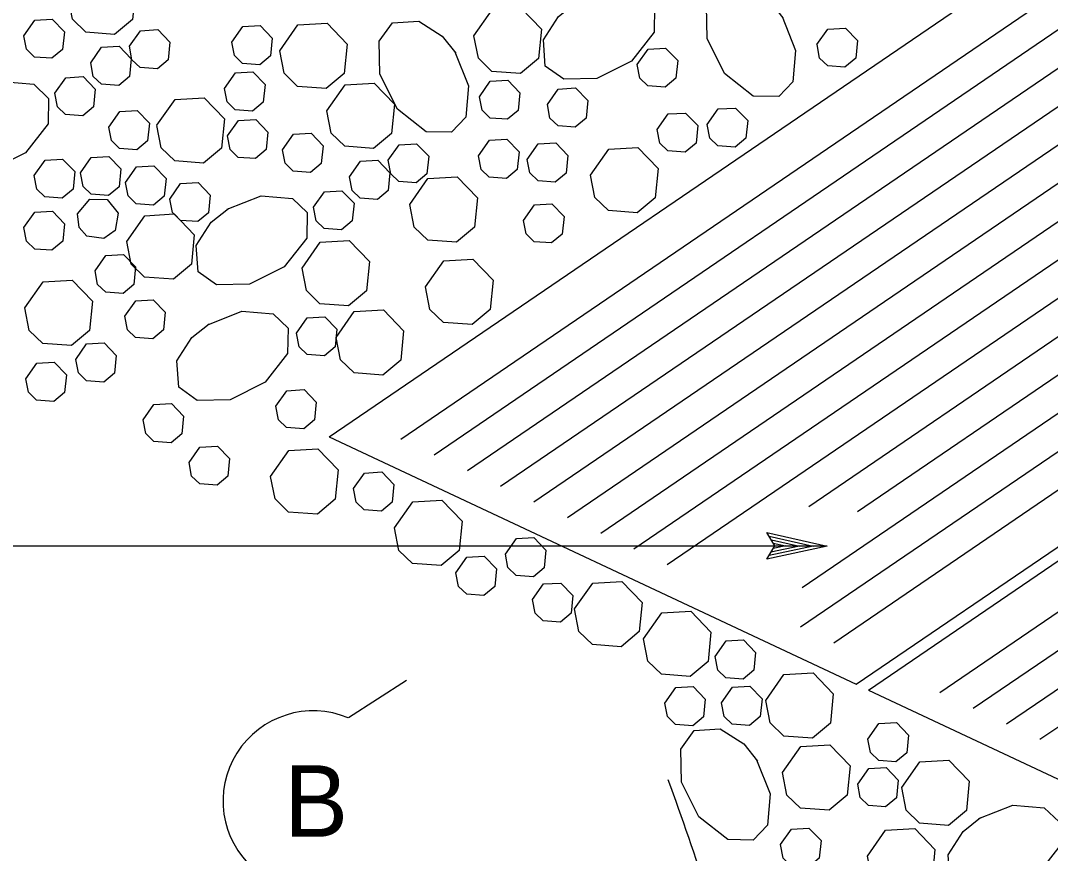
# Model space of a CAD drawing. Extents: x -894 to 866, y -472 to 714.
# Drawn here: x -18.8 to 82, y 46 to 127.5 of the extents above; entities that cross this region are included whole.
import ezdxf

# ---------------------------------------------------------------- set-up
doc = ezdxf.new("R2010")
doc.units = 0
for name, color, linetype in [('df_FLOW-LINE', 7, 'Continuous'), ('pp_PRESENTATION', 7, 'Continuous'), ('temp_CONSTRUCTION', 7, 'Continuous'), ('temp_CONSTRUCTION-anno', 7, 'Continuous')]:
    doc.layers.add(name, color=color, linetype=linetype)

msp = doc.modelspace()

# ---------------------------------------------------------------- linework, layer by layer
at = {"layer": 'df_FLOW-LINE'}
msp.add_spline([(44.52, 53.23), (50.81, 29.88), (47.81, 10.71), (35.54, -1.27)], degree=3, dxfattribs=at)
at = {"layer": 'pp_PRESENTATION'}
msp.add_line((18.95, 62.92), (13.25, 59.25), dxfattribs=at)
msp.add_arc((9.81, 51.11), 8.83, 67.1261, 309.4327, dxfattribs=at)
at = {"layer": 'temp_CONSTRUCTION'}
for p, q in [((11.37, 86.76), (91.26, 141.21)), ((18.37, 86.52), (92.88, 137.31)), ((21.63, 84.99), (96.14, 135.78)), ((24.89, 83.46), (99.4, 134.24)), ((28.15, 81.93), (102.66, 132.71)), ((31.41, 80.4), (105.92, 131.18)), ((34.68, 78.87), (109.19, 129.65)), ((37.94, 77.33), (112.45, 128.12)), ((41.2, 75.8), (115.71, 126.59)), ((44.46, 74.27), (118.97, 125.06)), ((58.31, 79.95), (122.23, 123.52)), ((63.06, 79.44), (125.49, 121.99)), ((57.67, 72.01), (128.75, 120.46)), ((57.51, 68.15), (132.02, 118.93)), ((60.77, 66.61), (135.28, 117.4)), ((62.95, 62.54), (142.84, 116.99)), ((64.14, 61.97), (144.04, 116.43)), ((71.14, 61.74), (145.65, 112.53)), ((74.41, 60.21), (148.92, 110.99)), ((77.67, 58.68), (152.18, 109.46)), ((80.93, 57.15), (155.44, 107.93)), ((11.37, 86.76), (62.95, 62.54)), ((64.14, 61.97), (115.72, 37.75))]:
    msp.add_line(p, q, dxfattribs=at)
for points in [[(-14.19, 129.85), (-12.41, 132.39), (-9.56, 132.56), (-7.58, 130.5), (-7.87, 127.63), (-9.63, 126.16), (-12.44, 126.37), (-13.76, 127.65), (-14.19, 129.85)], [(35.36, 129.17), (38.7, 130.5), (41.76, 130.23), (43.22, 128.85), (43.17, 126.36), (40.96, 123.54), (37.55, 121.83), (34.33, 121.77), (32.52, 123.06), (32.34, 125.62), (33.82, 127.92), (35.5, 129.26)], [(55.69, 127.92), (57.02, 124.59), (56.75, 121.52), (55.37, 120.07), (52.88, 120.11), (50.05, 122.32), (48.35, 125.74), (48.29, 128.96), (49.58, 130.77), (52.14, 130.94), (54.44, 129.48), (55.78, 127.79)], [(25.53, 126.03), (27.32, 128.56), (30.16, 128.73), (32.14, 126.67), (31.86, 123.8), (30.1, 122.34), (27.29, 122.54), (25.97, 123.82), (25.54, 126.03)], [(-18.52, 126.03), (-17.45, 127.55), (-15.74, 127.65), (-14.55, 126.42), (-14.73, 124.69), (-15.78, 123.82), (-17.47, 123.94), (-18.26, 124.71), (-18.52, 126.03)], [(1.84, 125.41), (2.91, 126.93), (4.62, 127.03), (5.8, 125.79), (5.63, 124.07), (4.58, 123.19), (2.89, 123.31), (2.1, 124.08), (1.84, 125.41)], [(6.53, 124.56), (8.31, 127.09), (11.16, 127.26), (13.14, 125.2), (12.85, 122.33), (11.09, 120.86), (8.28, 121.07), (6.96, 122.35), (6.53, 124.55)], [(23.68, 124.44), (25, 121.11), (24.73, 118.04), (23.35, 116.59), (20.86, 116.63), (18.04, 118.84), (16.33, 122.26), (16.27, 125.48), (17.56, 127.29), (20.13, 127.46), (22.42, 125.99), (23.76, 124.31)], [(-8.18, 125), (-7.11, 126.52), (-5.41, 126.62), (-4.22, 125.39), (-4.39, 123.67), (-5.44, 122.79), (-7.13, 122.91), (-7.93, 123.68), (-8.18, 125)], [(59.11, 125.16), (60.18, 126.68), (61.89, 126.78), (63.08, 125.55), (62.91, 123.82), (61.85, 122.94), (60.17, 123.07), (59.37, 123.83), (59.12, 125.16)], [(-11.97, 123.38), (-10.9, 124.9), (-9.2, 125), (-8.01, 123.77), (-8.18, 122.04), (-9.23, 121.16), (-10.92, 121.29), (-11.72, 122.05), (-11.97, 123.38)], [(41.52, 123.2), (42.59, 124.72), (44.29, 124.82), (45.48, 123.59), (45.31, 121.87), (44.25, 120.99), (42.57, 121.11), (41.77, 121.88), (41.52, 123.2)], [(-15.49, 120.4), (-14.42, 121.92), (-12.71, 122.02), (-11.53, 120.79), (-11.7, 119.06), (-12.75, 118.18), (-14.44, 118.31), (-15.23, 119.08), (-15.49, 120.4)], [(1.12, 120.87), (2.19, 122.39), (3.9, 122.49), (5.09, 121.25), (4.92, 119.53), (3.86, 118.65), (2.18, 118.77), (1.38, 119.54), (1.12, 120.87)], [(-23.95, 120.21), (-20.62, 121.53), (-17.55, 121.27), (-16.1, 119.88), (-16.14, 117.4), (-18.35, 114.57), (-21.77, 112.86), (-24.99, 112.81), (-26.8, 114.09), (-26.97, 116.66), (-25.5, 118.95), (-23.82, 120.29)], [(11.14, 118.68), (12.92, 121.22), (15.77, 121.39), (17.75, 119.33), (17.46, 116.46), (15.7, 114.99), (12.89, 115.2), (11.57, 116.48), (11.14, 118.68)], [(26.07, 120.06), (27.14, 121.58), (28.85, 121.68), (30.04, 120.45), (29.87, 118.72), (28.81, 117.85), (27.13, 117.97), (26.33, 118.74), (26.08, 120.06)], [(-5.5, 117.26), (-3.72, 119.79), (-0.87, 119.95), (1.11, 117.9), (0.82, 115.03), (-0.94, 113.56), (-3.75, 113.77), (-5.07, 115.05), (-5.5, 117.25)], [(32.72, 119.29), (33.79, 120.81), (35.49, 120.91), (36.68, 119.68), (36.51, 117.95), (35.45, 117.07), (33.77, 117.2), (32.97, 117.97), (32.72, 119.29)], [(48.36, 117.33), (49.43, 118.86), (51.14, 118.95), (52.33, 117.72), (52.15, 116), (51.1, 115.12), (49.41, 115.24), (48.62, 116.01), (48.36, 117.33)], [(-10.2, 117.08), (-9.13, 118.6), (-7.42, 118.7), (-6.23, 117.47), (-6.4, 115.74), (-7.46, 114.87), (-9.14, 114.99), (-9.94, 115.76), (-10.19, 117.08)], [(43.47, 116.84), (44.54, 118.37), (46.25, 118.46), (47.44, 117.23), (47.27, 115.51), (46.21, 114.63), (44.52, 114.75), (43.73, 115.52), (43.47, 116.84)], [(1.41, 116.21), (2.49, 117.74), (4.19, 117.83), (5.38, 116.6), (5.21, 114.88), (4.15, 114), (2.47, 114.12), (1.67, 114.89), (1.42, 116.21)], [(6.81, 114.86), (7.88, 116.38), (9.59, 116.48), (10.77, 115.25), (10.6, 113.52), (9.55, 112.65), (7.86, 112.77), (7.07, 113.54), (6.81, 114.86)], [(17.14, 113.83), (18.21, 115.35), (19.92, 115.45), (21.11, 114.22), (20.94, 112.5), (19.88, 111.62), (18.19, 111.74), (17.4, 112.51), (17.14, 113.83)], [(25.99, 114.27), (27.06, 115.79), (28.77, 115.89), (29.96, 114.65), (29.78, 112.93), (28.73, 112.05), (27.04, 112.17), (26.25, 112.94), (25.99, 114.27)], [(30.76, 113.91), (31.83, 115.43), (33.54, 115.53), (34.73, 114.3), (34.55, 112.57), (33.5, 111.69), (31.81, 111.82), (31.02, 112.59), (30.76, 113.91)], [(36.95, 112.39), (38.73, 114.93), (41.58, 115.09), (43.56, 113.04), (43.27, 110.17), (41.51, 108.7), (38.7, 108.91), (37.38, 110.19), (36.95, 112.39)], [(-17.5, 112.33), (-16.43, 113.85), (-14.72, 113.95), (-13.53, 112.72), (-13.7, 110.99), (-14.76, 110.11), (-16.45, 110.24), (-17.24, 111.01), (-17.5, 112.33)], [(-12.98, 112.59), (-11.91, 114.11), (-10.2, 114.21), (-9.01, 112.98), (-9.19, 111.25), (-10.24, 110.37), (-11.93, 110.5), (-12.72, 111.27), (-12.98, 112.59)], [(-8.57, 111.67), (-7.5, 113.19), (-5.79, 113.29), (-4.6, 112.05), (-4.78, 110.33), (-5.83, 109.45), (-7.52, 109.57), (-8.31, 110.34), (-8.57, 111.67)], [(13.35, 112.21), (14.42, 113.73), (16.13, 113.83), (17.32, 112.59), (17.15, 110.87), (16.09, 109.99), (14.41, 110.11), (13.61, 110.88), (13.35, 112.21)], [(19.26, 109.5), (21.04, 112.04), (23.89, 112.2), (25.87, 110.15), (25.58, 107.27), (23.82, 105.81), (21.01, 106.01), (19.69, 107.3), (19.26, 109.5)], [(-4.24, 110.04), (-3.17, 111.56), (-1.46, 111.66), (-0.27, 110.43), (-0.45, 108.7), (-1.5, 107.83), (-3.19, 107.95), (-3.98, 108.72), (-4.24, 110.04)], [(-13.25, 108.59), (-12.07, 110.02), (-10.36, 109.99), (-9.27, 108.67), (-9.57, 106.96), (-10.69, 106.17), (-12.36, 106.42), (-13.1, 107.25), (-13.25, 108.59)], [(1.38, 109.04), (4.71, 110.36), (7.78, 110.1), (9.23, 108.71), (9.19, 106.22), (6.97, 103.4), (3.56, 101.69), (0.34, 101.63), (-1.47, 102.92), (-1.64, 105.49), (-0.17, 107.78), (1.51, 109.12)], [(9.83, 109.23), (10.9, 110.75), (12.61, 110.85), (13.8, 109.62), (13.63, 107.89), (12.57, 107.01), (10.89, 107.14), (10.09, 107.91), (9.84, 109.23)], [(-18.5, 107.24), (-17.43, 108.76), (-15.72, 108.86), (-14.53, 107.62), (-14.71, 105.9), (-15.76, 105.02), (-17.45, 105.14), (-18.24, 105.91), (-18.5, 107.24)], [(30.39, 107.95), (31.46, 109.47), (33.17, 109.57), (34.36, 108.34), (34.18, 106.61), (33.13, 105.74), (31.44, 105.86), (30.65, 106.63), (30.39, 107.95)], [(-8.44, 105.88), (-6.66, 108.41), (-3.81, 108.58), (-1.83, 106.52), (-2.12, 103.65), (-3.88, 102.19), (-6.69, 102.39), (-8.01, 103.67), (-8.44, 105.88)], [(8.71, 103.28), (10.49, 105.82), (13.34, 105.98), (15.32, 103.93), (15.03, 101.05), (13.27, 99.59), (10.46, 99.79), (9.14, 101.07), (8.71, 103.28)], [(-11.55, 103), (-10.48, 104.52), (-8.77, 104.62), (-7.58, 103.39), (-7.75, 101.66), (-8.81, 100.79), (-10.5, 100.91), (-11.29, 101.68), (-11.55, 103)], [(20.8, 101.44), (22.58, 103.98), (25.43, 104.14), (27.41, 102.09), (27.12, 99.22), (25.37, 97.75), (22.56, 97.96), (21.23, 99.24), (20.8, 101.44)], [(-18.41, 99.39), (-16.63, 101.93), (-13.78, 102.09), (-11.8, 100.04), (-12.09, 97.16), (-13.85, 95.7), (-16.66, 95.9), (-17.98, 97.18), (-18.41, 99.39)], [(-8.63, 98.56), (-7.56, 100.09), (-5.86, 100.18), (-4.67, 98.95), (-4.84, 97.23), (-5.89, 96.35), (-7.58, 96.47), (-8.37, 97.24), (-8.63, 98.56)], [(-0.51, 97.74), (2.83, 99.06), (5.89, 98.8), (7.35, 97.41), (7.3, 94.92), (5.09, 92.1), (1.67, 90.39), (-1.54, 90.33), (-3.36, 91.62), (-3.53, 94.19), (-2.06, 96.48), (-0.37, 97.82)], [(12.04, 96.49), (13.83, 99.03), (16.67, 99.19), (18.65, 97.14), (18.37, 94.27), (16.61, 92.8), (13.8, 93.01), (12.47, 94.29), (12.04, 96.49)], [(8.16, 96.9), (9.23, 98.42), (10.94, 98.52), (12.12, 97.29), (11.95, 95.56), (10.9, 94.68), (9.21, 94.81), (8.42, 95.58), (8.16, 96.9)], [(-13.44, 94.34), (-12.37, 95.86), (-10.66, 95.96), (-9.48, 94.72), (-9.65, 93), (-10.7, 92.12), (-12.39, 92.24), (-13.18, 93.01), (-13.44, 94.33)], [(-18.32, 92.44), (-17.24, 93.96), (-15.54, 94.06), (-14.35, 92.83), (-14.52, 91.1), (-15.58, 90.23), (-17.26, 90.35), (-18.06, 91.12), (-18.31, 92.44)], [(6.15, 89.76), (7.22, 91.28), (8.93, 91.38), (10.11, 90.14), (9.94, 88.42), (8.89, 87.54), (7.2, 87.66), (6.41, 88.43), (6.15, 89.76)], [(-6.85, 88.41), (-5.78, 89.93), (-4.07, 90.03), (-2.88, 88.8), (-3.05, 87.07), (-4.11, 86.19), (-5.8, 86.32), (-6.59, 87.09), (-6.85, 88.41)], [(-2.35, 84.24), (-1.28, 85.76), (0.43, 85.86), (1.61, 84.63), (1.44, 82.91), (0.39, 82.03), (-1.3, 82.15), (-2.09, 82.92), (-2.35, 84.24)], [(5.64, 82.89), (7.43, 85.43), (10.27, 85.59), (12.25, 83.54), (11.96, 80.66), (10.21, 79.2), (7.4, 79.4), (6.07, 80.69), (5.64, 82.89)], [(13.75, 81.7), (14.82, 83.22), (16.53, 83.32), (17.71, 82.09), (17.54, 80.36), (16.49, 79.49), (14.8, 79.61), (14.01, 80.38), (13.75, 81.7)], [(17.76, 77.85), (19.54, 80.39), (22.39, 80.55), (24.37, 78.5), (24.08, 75.62), (22.32, 74.16), (19.51, 74.36), (18.19, 75.65), (17.76, 77.85)], [(28.62, 75.29), (29.69, 76.81), (31.39, 76.91), (32.58, 75.67), (32.41, 73.95), (31.35, 73.07), (29.67, 73.19), (28.87, 73.96), (28.62, 75.29)], [(23.77, 73.45), (24.84, 74.97), (26.55, 75.07), (27.74, 73.83), (27.57, 72.11), (26.51, 71.23), (24.83, 71.35), (24.03, 72.12), (23.78, 73.45)], [(35.38, 69.92), (37.17, 72.45), (40.01, 72.61), (41.99, 70.56), (41.71, 67.69), (39.95, 66.22), (37.14, 66.43), (35.81, 67.71), (35.39, 69.92)], [(31.27, 70.83), (32.34, 72.36), (34.04, 72.45), (35.23, 71.22), (35.06, 69.5), (34.01, 68.62), (32.32, 68.74), (31.52, 69.51), (31.27, 70.83)], [(42.12, 67), (43.91, 69.54), (46.75, 69.7), (48.73, 67.65), (48.45, 64.78), (46.69, 63.31), (43.88, 63.52), (42.56, 64.8), (42.13, 67)], [(49.14, 65.26), (50.21, 66.78), (51.92, 66.88), (53.1, 65.64), (52.93, 63.92), (51.88, 63.04), (50.19, 63.16), (49.4, 63.93), (49.14, 65.26)], [(54.1, 60.95), (55.88, 63.49), (58.73, 63.65), (60.71, 61.6), (60.42, 58.72), (58.66, 57.26), (55.85, 57.47), (54.53, 58.75), (54.1, 60.95)], [(44.21, 60.69), (45.28, 62.21), (46.99, 62.31), (48.18, 61.08), (48.01, 59.35), (46.95, 58.48), (45.26, 58.6), (44.47, 59.37), (44.21, 60.69)], [(49.77, 60.72), (50.84, 62.24), (52.55, 62.34), (53.73, 61.11), (53.56, 59.38), (52.51, 58.51), (50.82, 58.63), (50.03, 59.4), (49.77, 60.72)], [(64.1, 57.17), (65.17, 58.69), (66.88, 58.79), (68.07, 57.56), (67.9, 55.83), (66.84, 54.96), (65.15, 55.08), (64.36, 55.85), (64.1, 57.17)], [(53.2, 55.15), (54.53, 51.81), (54.26, 48.75), (52.88, 47.29), (50.39, 47.34), (47.56, 49.55), (45.86, 52.96), (45.8, 56.18), (47.09, 58), (49.65, 58.17), (51.95, 56.7), (53.29, 55.01)], [(55.74, 53.9), (57.52, 56.44), (60.37, 56.6), (62.35, 54.55), (62.06, 51.67), (60.3, 50.21), (57.49, 50.41), (56.17, 51.69), (55.74, 53.9)], [(67.4, 52.42), (69.19, 54.96), (72.03, 55.12), (74.01, 53.07), (73.73, 50.19), (71.97, 48.73), (69.15, 48.94), (67.83, 50.22), (67.4, 52.42)], [(63.1, 52.76), (64.17, 54.29), (65.87, 54.38), (67.06, 53.15), (66.89, 51.43), (65.83, 50.55), (64.15, 50.67), (63.35, 51.44), (63.1, 52.76)], [(74.96, 49.4), (78.29, 50.72), (81.36, 50.46), (82.82, 49.07), (82.77, 46.59), (80.56, 43.76), (77.14, 42.05), (73.92, 42), (72.11, 43.28), (71.94, 45.85), (73.41, 48.14), (75.1, 49.49)], [(55.54, 46.84), (56.61, 48.37), (58.32, 48.46), (59.51, 47.23), (59.34, 45.51), (58.28, 44.63), (56.59, 44.75), (55.8, 45.52), (55.54, 46.84)], [(64.05, 45.71), (65.83, 48.25), (68.68, 48.41), (70.66, 46.36), (70.37, 43.48), (68.61, 42.02), (65.8, 42.22), (64.48, 43.51), (64.05, 45.71)]]:
    msp.add_lwpolyline(points, dxfattribs=at)
at = {"layer": 'temp_CONSTRUCTION-anno'}
for p, q in [((54.99, 76.08), (54.21, 77.4)), ((54.21, 77.4), (54.21, 77.4)), ((54.21, 77.4), (60.11, 76.05)), ((54.42, 77.05), (58.75, 76.06)), ((54.65, 76.69), (57.39, 76.07)), ((60.11, 76.05), (-72.57, 76.05)), ((54.2, 74.77), (54.99, 76.08)), ((60.11, 76.05), (54.2, 74.77)), ((58.74, 76.06), (54.43, 75.13)), ((57.39, 76.07), (54.61, 75.47)), ((54.82, 76.35), (56.03, 76.08)), ((56.03, 76.08), (54.84, 75.82)), ((60.11, 76.05), (60.11, 76.05)), ((54.2, 74.77), (54.2, 74.77))]:
    msp.add_line(p, q, dxfattribs=at)

# ---------------------------------------------------------------- texts
at = {"layer": 'pp_PRESENTATION'}
msp.add_text('B', height=7, dxfattribs=at).set_placement((6.97, 47.61))

doc.saveas('drawing.dxf')
